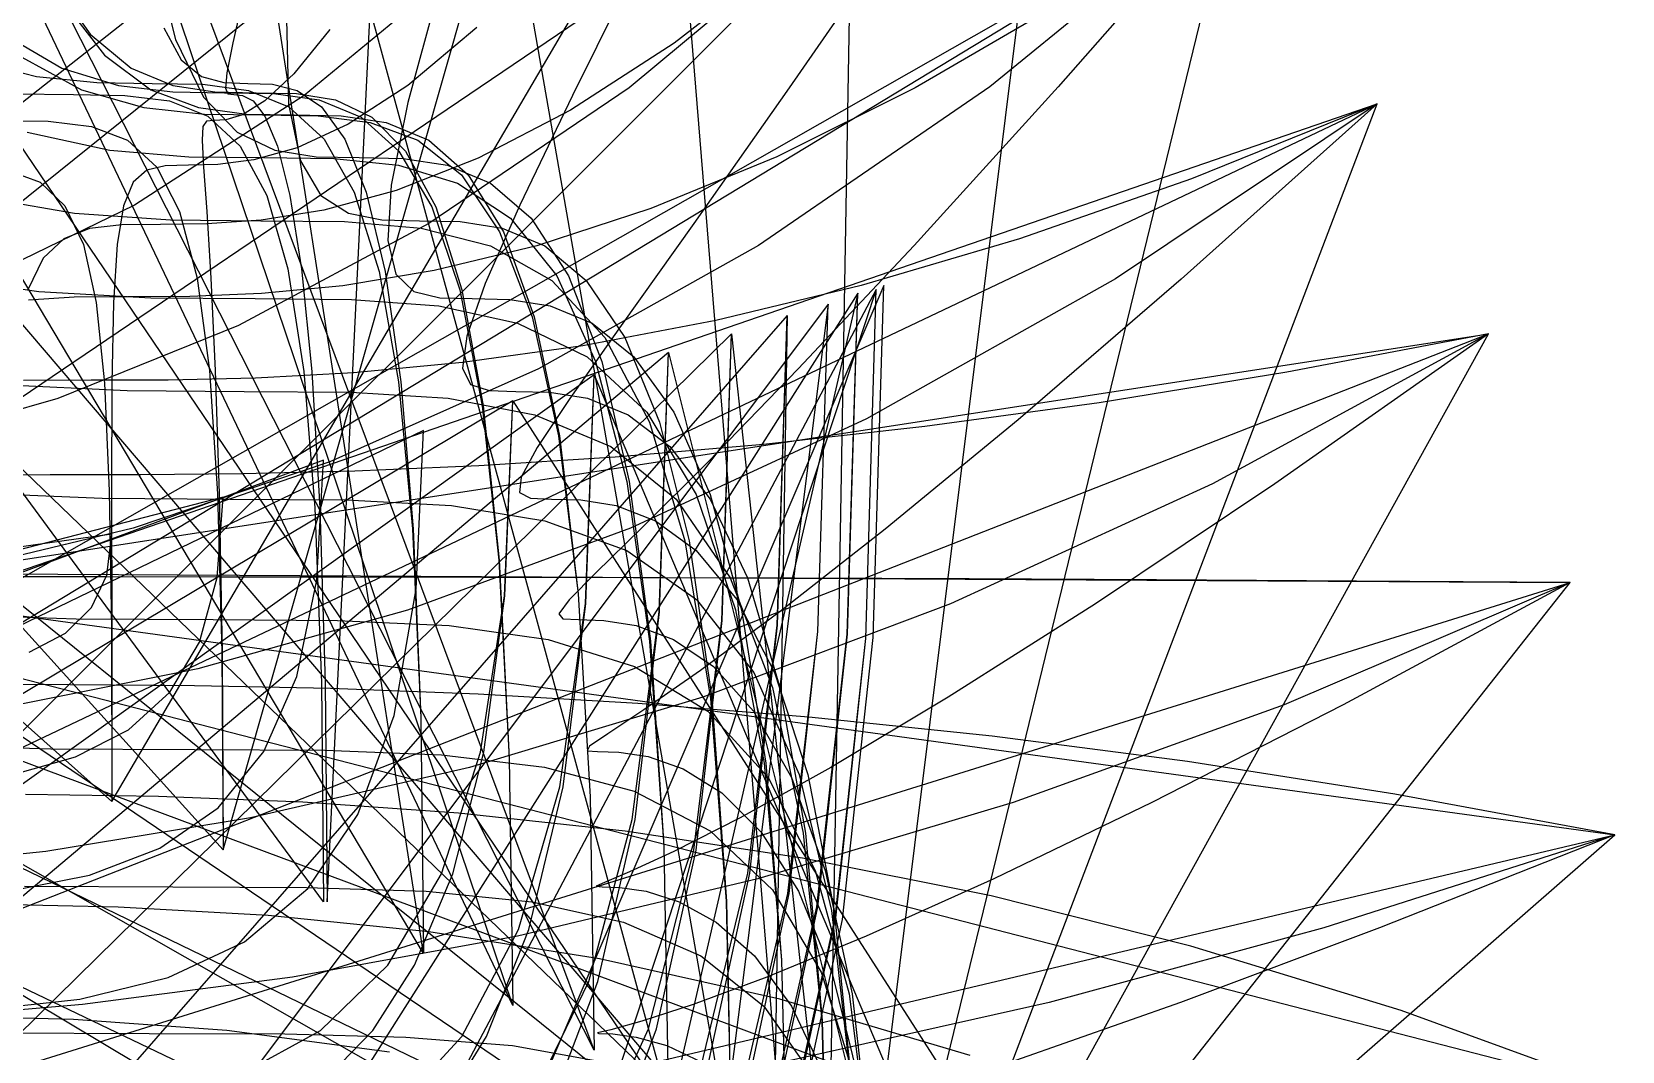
# Model space of a CAD drawing. Header units: metres. Extents: x -499 to 499, y -500 to 498.
# Drawn here: x 70.4 to 499, y -6.3 to 268.4 of the extents above; entities that cross this region are included whole.
import ezdxf

# ---------------------------------------------------------------- set-up
doc = ezdxf.new("R2010")
doc.units = ezdxf.units.M

msp = doc.modelspace()

# ---------------------------------------------------------------- linework, layer by layer
for p, q in [((200, 6, -665.11), (-34, 498, -275.11)), ((222, -6, -665.11), (-34, 498, -287.11)), ((222, -6, -665.11), (34, 498, -287.11)), ((200, 6, -665.11), (34, 498, -275.11)), ((176, 20, -665.11), (-103, 489, -261.11)), ((242, -20, -665.11), (-103, 489, -301.11)), ((242, -20, -665.11), (103, 489, -301.11)), ((176, 20, -665.11), (103, 489, -261.11)), ((149, 34, -665.11), (-171, 469, -247.11)), ((259, -34, -665.11), (-171, 469, -315.11)), ((150, 34, -665.11), (171, 469, -247.11)), ((259, -34, -665.11), (171, 469, -315.11)), ((122, 48, -665.11), (-234, 441, -233.11)), ((274, -48, -665.11), (-234, 441, -329.11)), ((122, 48, -665.11), (234, 441, -233.11)), ((274, -48, -665.11), (234, 441, -329.11)), ((92, 61, -665.11), (-293, 404, -220.11)), ((285, -61, -665.11), (-293, 404, -342.11)), ((-285, -61, -665.11), (293, 404, -342.11)), ((92, 61, -665.11), (293, 404, -220.11)), ((285, -61, -665.11), (293, 404, -342.11)), ((293, -74, -665.11), (-347, 359, -355.11)), ((-293, -74, -665.11), (347, 359, -355.11)), ((62, 74, -665.11), (347, 359, -207.11)), ((293, -74, -665.11), (347, 359, -355.11)), ((298, -87, -665.11), (-394, 307, -368.11)), ((-298, -87, -665.11), (394, 307, -368.11)), ((31, 87, -665.11), (394, 307, -194.11)), ((298, -87, -665.11), (394, 307, -368.11)), ((394, 307, -368.11), (328.61, 253.61, -410.47)), ((394, 307, -368.11), (347.01, 253.61, -410.47)), ((287.94, 300.33, -399.32), (231.39, 253.35, -439.12)), ((307.08, 300.33, -399.32), (274.53, 253.35, -439.12)), ((103.25, 289.47, -478.74), (109.11, 266.31, -511.55)), ((191.52, 290.54, -429.64), (143.77, 251.25, -466.75)), ((235.67, 290.54, -429.64), (216.11, 251.25, -466.75)), ((274.62, 289.46, -331.23), (243.53, 265.38, -383.84)), ((107.23, 280.36, -458.76), (67.89, 249.31, -493.08)), ((75.55, 282.75, -500.58), (86.17, 267.74, -531.34)), ((127.64, 278.69, -488.76), (124.57, 265.42, -521.73)), ((180.18, 280.36, -458.76), (171.73, 249.31, -493.08)), ((78.14, 277.5, -505.64), (90.04, 262.13, -535.45)), ((349.4, 277.19, -261.28), (308.51, 253.32, -321.75)), ((139.06, 271.82, -485.91), (139.61, 248.94, -517.45)), ((62.85, 267.74, -531.34), (78.51, 258.64, -558)), ((86.17, 267.74, -531.34), (97.18, 258.64, -558)), ((105.98, 269.51, -526.54), (110.7, 260.83, -554.16)), ((109.11, 266.31, -511.55), (116.71, 250.79, -540.26)), ((150.69, 269.06, -482.86), (141.01, 257.08, -516.93)), ((190.3, 269.54, -437.27), (171.73, 253.94, -477.37)), ((66.72, 262.13, -535.45), (83.82, 252.8, -561.3)), ((90.04, 262.13, -535.45), (102.5, 252.8, -561.3)), ((124.57, 265.42, -521.73), (122.94, 257.37, -550.31)), ((243.53, 265.38, -383.84), (215.6, 247.28, -430.61)), ((54.13, 260.83, -554.16), (71.67, 256.38, -577.84)), ((78.51, 258.64, -558), (93.73, 253.97, -580.87)), ((97.18, 258.64, -558), (108.42, 253.97, -580.87)), ((110.7, 260.83, -554.16), (116.17, 256.38, -577.84)), ((122.94, 257.37, -550.31), (122.57, 253.24, -574.82)), ((71.67, 256.38, -577.84), (87.93, 254.73, -597.89)), ((87.93, 254.73, -597.89), (102.88, 254.5, -614.61)), ((93.73, 253.97, -580.87), (108.39, 252.25, -600.22)), ((102.88, 254.5, -614.61), (116.5, 254.27, -628.29)), ((108.42, 253.97, -580.87), (119.7, 252.25, -600.22)), ((116.17, 256.38, -577.84), (122.2, 254.73, -597.89)), ((116.5, 254.27, -628.29), (128.77, 252.62, -639.25)), ((122.2, 254.73, -597.89), (128.63, 254.5, -614.61)), ((122.57, 253.24, -574.82), (123.27, 251.72, -595.56)), ((128.63, 254.5, -614.61), (135.27, 254.27, -628.29)), ((141.01, 257.08, -516.93), (133.24, 249.81, -546.47)), ((135.27, 254.27, -628.29), (141.95, 252.62, -639.25)), ((171.73, 253.94, -477.37), (155.65, 243.48, -512.47)), ((231.39, 253.35, -439.12), (177.42, 216.76, -474.73)), ((274.53, 253.35, -439.12), (248.78, 216.76, -474.73)), ((328.61, 253.61, -410.47), (266.25, 210.86, -448.59)), ((308.51, 253.32, -321.75), (271.16, 234.73, -375.85)), ((347.01, 253.61, -410.47), (308.21, 210.86, -448.59)), ((300, -100, -665.11), (-433, 250, -381.11)), ((-300, -99, -665.11), (433, 249, -380.11)), ((0, 100, -665.11), (433, 249, -181.11)), ((65.95, 251.72, -595.56), (81.63, 251.5, -612.86)), ((81.63, 251.5, -612.86), (95.45, 251.28, -627.02)), ((83.82, 252.8, -561.3), (100.61, 248.02, -583.46)), ((95.45, 251.28, -627.02), (107.5, 249.76, -638.36)), ((143.77, 251.25, -466.75), (98.1, 221.72, -499.73)), ((102.5, 252.8, -561.3), (115.3, 248.02, -583.46)), ((107.5, 249.76, -638.36), (117.84, 245.63, -647.19)), ((108.39, 252.25, -600.22), (122.38, 252, -616.36)), ((116.71, 250.79, -540.26), (125.75, 241.37, -565.14)), ((119.7, 252.25, -600.22), (130.88, 252, -616.36)), ((122.38, 252, -616.36), (135.57, 251.75, -629.57)), ((123.27, 251.72, -595.56), (124.88, 251.5, -612.86)), ((124.88, 251.5, -612.86), (127.19, 251.28, -627.02)), ((133.24, 249.81, -546.47), (127.18, 246.07, -571.8)), ((127.19, 251.28, -627.02), (130.03, 249.76, -638.36)), ((128.77, 252.62, -639.25), (139.67, 248.17, -647.79)), ((130.03, 249.76, -638.36), (133.22, 245.63, -647.19)), ((130.88, 252, -616.36), (141.77, 251.75, -629.57)), ((135.57, 251.75, -629.57), (147.87, 250.03, -640.15)), ((139.61, 248.94, -517.45), (142.82, 233.6, -545.06)), ((141.77, 251.75, -629.57), (152.22, 250.03, -640.15)), ((141.95, 252.62, -639.25), (148.51, 248.17, -647.79)), ((147.87, 250.03, -640.15), (159.15, 245.36, -648.39)), ((152.22, 250.03, -640.15), (162.07, 245.36, -648.39)), ((171.73, 249.31, -493.08), (167.27, 227.06, -523.36)), ((216.11, 251.25, -466.75), (201.93, 221.72, -499.73)), ((300, -100, -665.11), (433, 249, -381.11)), ((433, 249, -380.11), (362.44, 201.85, -420.76)), ((433, 249, -381.11), (380.19, 201.71, -421.61)), ((433, 249, -181.11), (382.89, 228.81, -250.14)), ((61, 244.5, -611.11), (74.86, 244.3, -625.74)), ((74.86, 244.3, -625.74), (86.54, 242.93, -637.46)), ((100.61, 248.02, -583.46), (116.93, 246.25, -602.22)), ((115.3, 248.02, -583.46), (128.24, 246.25, -602.22)), ((117.5, 244.3, -625.74), (116.5, 242.93, -637.46)), ((116.93, 246.25, -602.22), (132.62, 246, -617.86)), ((119.5, 244.5, -611.11), (117.5, 244.3, -625.74)), ((117.84, 245.63, -647.19), (126.56, 237.58, -653.82)), ((122.67, 244.7, -593.23), (119.5, 244.5, -611.11)), ((127.18, 246.07, -571.8), (122.67, 244.7, -593.23)), ((128.24, 246.25, -602.22), (141.13, 246, -617.86)), ((132.62, 246, -617.86), (147.55, 245.75, -630.66)), ((133.22, 245.63, -647.19), (136.58, 237.58, -653.82)), ((139.67, 248.17, -647.79), (149.19, 239.49, -654.2)), ((141.13, 246, -617.86), (153.75, 245.75, -630.66)), ((147.55, 245.75, -630.66), (161.55, 243.98, -640.92)), ((148.51, 248.17, -647.79), (154.75, 239.49, -654.2)), ((153.75, 245.75, -630.66), (165.9, 243.98, -640.92)), ((159.15, 245.36, -648.39), (169.3, 236.26, -654.58)), ((162.07, 245.36, -648.39), (171.14, 236.26, -654.58)), ((215.6, 247.28, -430.61), (190.67, 234.31, -471.89)), ((69.18, 241.37, -565.14), (91.45, 236.54, -586.48)), ((86.54, 242.93, -637.46), (96.23, 239.19, -646.59)), ((116.5, 242.93, -637.46), (116.29, 239.19, -646.59)), ((125.75, 241.37, -565.14), (135.94, 236.54, -586.48)), ((155.65, 243.48, -512.47), (141.88, 237.13, -542.9)), ((161.55, 243.98, -640.92), (174.48, 239.2, -648.9)), ((165.9, 243.98, -640.92), (177.39, 239.2, -648.9)), ((91.45, 236.54, -586.48), (112.73, 234.75, -604.55)), ((96.23, 239.19, -646.59), (104.07, 231.92, -653.44)), ((116.29, 239.19, -646.59), (116.71, 231.92, -653.44)), ((126.56, 237.58, -653.82), (133.73, 224.31, -658.58)), ((141.88, 237.13, -542.9), (130.23, 233.87, -568.99)), ((135.94, 236.54, -586.48), (147, 234.75, -604.55)), ((136.58, 237.58, -653.82), (139.92, 224.31, -658.58)), ((149.19, 239.49, -654.2), (157.3, 225.19, -658.79)), ((154.75, 239.49, -654.2), (160.52, 225.19, -658.79)), ((169.3, 236.26, -654.58), (178.2, 221.25, -659.01)), ((171.14, 236.26, -654.58), (179.27, 221.25, -659.01)), ((174.48, 239.2, -648.9), (186.17, 229.87, -654.9)), ((177.39, 239.2, -648.9), (188.01, 229.87, -654.9)), ((106.31, 232.33, -624.56), (101.41, 231.13, -636.63)), ((104.07, 231.92, -653.44), (110.25, 219.94, -658.36)), ((112.63, 232.5, -609.48), (106.31, 232.33, -624.56)), ((120.54, 232.67, -591.07), (112.63, 232.5, -609.48)), ((112.73, 234.75, -604.55), (132.88, 234.5, -619.61)), ((116.71, 231.92, -653.44), (117.56, 219.94, -658.36)), ((130.23, 233.87, -568.99), (120.54, 232.67, -591.07)), ((132.88, 234.5, -619.61), (151.76, 234.25, -631.94)), ((142.82, 233.6, -545.06), (148.33, 224.29, -568.99)), ((147, 234.75, -604.55), (158.63, 234.5, -619.61)), ((151.76, 234.25, -631.94), (169.23, 232.46, -641.81)), ((158.63, 234.5, -619.61), (170.53, 234.25, -631.94)), ((190.67, 234.31, -471.89), (168.58, 225.62, -508.01)), ((169.23, 232.46, -641.81), (185.17, 227.63, -649.5)), ((170.53, 234.25, -631.94), (182.42, 232.46, -641.81)), ((182.42, 232.46, -641.81), (194, 227.63, -649.5)), ((271.16, 234.73, -375.85), (237.21, 220.76, -423.96)), ((63.9, 231.13, -636.63), (72.63, 227.87, -646.03)), ((72.63, 227.87, -646.03), (79.34, 221.52, -653.09)), ((97.75, 227.87, -646.03), (95.16, 221.52, -653.09)), ((101.41, 231.13, -636.63), (97.75, 227.87, -646.03)), ((185.17, 227.63, -649.5), (199.42, 218.21, -655.28)), ((186.17, 229.87, -654.9), (196.48, 214.5, -659.2)), ((188.01, 229.87, -654.9), (197.55, 214.5, -659.2)), ((194, 227.63, -649.5), (204.98, 218.21, -655.28)), ((382.89, 228.81, -250.14), (336.56, 212.64, -312.27)), ((54.4, 224.29, -568.99), (81.88, 219.51, -589.51)), ((133.73, 224.31, -658.58), (139.43, 204.52, -661.76)), ((139.92, 224.31, -658.58), (143.06, 204.52, -661.76)), ((148.33, 224.29, -568.99), (155.75, 219.51, -589.51)), ((168.58, 225.62, -508.01), (149.14, 220.35, -539.33)), ((157.3, 225.19, -658.79), (163.98, 203.85, -661.88)), ((160.52, 225.19, -658.79), (165.62, 203.85, -661.88)), ((167.27, 227.06, -523.36), (166.35, 212.15, -549.86)), ((98.1, 221.72, -499.73), (54.61, 200.56, -528.84)), ((79.34, 221.52, -653.09), (84.3, 211.06, -658.15)), ((81.88, 219.51, -589.51), (107.83, 217.75, -606.88)), ((95.16, 221.52, -653.09), (93.45, 211.06, -658.15)), ((110.25, 219.94, -658.36), (114.93, 202.06, -661.65)), ((117.56, 219.94, -658.36), (118.67, 202.06, -661.65)), ((149.14, 220.35, -539.33), (132.2, 217.64, -566.18)), ((155.75, 219.51, -589.51), (164.73, 217.75, -606.88)), ((178.2, 221.25, -659.01), (185.74, 198.86, -661.99)), ((179.27, 221.25, -659.01), (186.29, 198.86, -661.99)), ((201.93, 221.72, -499.73), (192.61, 200.56, -528.84)), ((237.21, 220.76, -423.96), (206.5, 210.75, -466.4)), ((86, 215.36, -635.8), (79, 212.65, -645.47)), ((94.65, 216.36, -623.37), (86, 215.36, -635.8)), ((105.13, 216.5, -607.86), (94.65, 216.36, -623.37)), ((117.58, 216.64, -588.91), (105.13, 216.5, -607.86)), ((107.83, 217.75, -606.88), (132.13, 217.5, -621.36)), ((132.2, 217.64, -566.18), (117.58, 216.64, -588.91)), ((177.42, 216.76, -474.73), (126.07, 189.26, -506.39)), ((132.13, 217.5, -621.36), (154.66, 217.25, -633.21)), ((154.66, 217.25, -633.21), (175.32, 215.49, -642.71)), ((164.73, 217.75, -606.88), (174.88, 217.5, -621.36)), ((174.88, 217.5, -621.36), (185.83, 217.25, -633.21)), ((175.32, 215.49, -642.71), (193.98, 210.71, -650.1)), ((185.83, 217.25, -633.21), (197.21, 215.49, -642.71)), ((196.48, 214.5, -659.2), (205.26, 191.57, -662.08)), ((197.21, 215.49, -642.71), (208.65, 210.71, -650.1)), ((197.55, 214.5, -659.2), (205.81, 191.57, -662.08)), ((199.42, 218.21, -655.28), (211.86, 202.69, -659.42)), ((204.98, 218.21, -655.28), (215.08, 202.69, -659.42)), ((248.78, 216.76, -474.73), (229.26, 189.26, -506.39)), ((79, 212.65, -645.47), (73.48, 207.38, -652.74)), ((84.3, 211.06, -658.15), (87.77, 195.46, -661.55)), ((93.45, 211.06, -658.15), (92.46, 195.46, -661.55)), ((166.35, 212.15, -549.86), (168.52, 203.1, -572.83)), ((206.5, 210.75, -466.4), (178.88, 204.04, -503.55)), ((193.98, 210.71, -650.1), (210.54, 201.4, -655.66)), ((266.25, 210.86, -448.59), (206.96, 177.57, -482.71)), ((208.65, 210.71, -650.1), (219.77, 201.4, -655.66)), ((308.21, 210.86, -448.59), (276.98, 177.57, -482.71)), ((336.56, 212.64, -312.27), (293.88, 200.05, -367.87)), ((73.48, 207.38, -652.74), (69.27, 198.69, -657.95)), ((40, 203.1, -572.83), (72.26, 198.46, -592.53)), ((114.93, 202.06, -661.65), (118.27, 177.1, -663.65)), ((118.67, 202.06, -661.65), (119.85, 177.1, -663.65)), ((139.43, 204.52, -661.76), (143.73, 176.9, -663.7)), ((143.06, 204.52, -661.76), (145.83, 176.9, -663.7)), ((178.88, 204.04, -503.55), (154.2, 199.97, -535.76)), ((163.98, 203.85, -661.88), (169.21, 174.07, -663.74)), ((165.62, 203.85, -661.88), (169.9, 174.07, -663.74)), ((168.52, 203.1, -572.83), (173.34, 198.46, -592.53)), ((211.86, 202.69, -659.42), (222.34, 179.53, -662.2)), ((215.08, 202.69, -659.42), (223.99, 179.53, -662.2)), ((362.44, 201.85, -420.76), (295.35, 164.09, -457.34)), ((380.19, 201.71, -421.61), (336.21, 163.84, -458.07)), ((293, 198, -665.11), (-137, -480, -83.11)), ((298, 199, -665.11), (-69, -495, -82.11)), ((300, 200, -665.11), (0, -500, -81.11)), ((298, 199, -665.11), (69, -495, -82.11)), ((72.26, 198.46, -592.53), (102.5, 196.74, -609.21)), ((132.3, 197.88, -563.37), (113.04, 197.11, -586.74)), ((154.2, 199.97, -535.76), (132.3, 197.88, -563.37)), ((293, 198, -665.11), (137, -480, -83.11)), ((173.34, 198.46, -592.53), (180.36, 196.74, -609.21)), ((185.74, 198.86, -661.99), (191.81, 167.62, -663.79)), ((186.29, 198.86, -661.99), (192.04, 167.62, -663.79)), ((192.61, 200.56, -528.84), (187.64, 186.38, -554.32)), ((210.54, 201.4, -655.66), (224.86, 186.06, -659.64)), ((219.77, 201.4, -655.66), (230.2, 186.06, -659.64)), ((293.88, 200.05, -367.87), (254.72, 190.59, -417.3)), ((290.15, 106.13, -665.03), (293, 198, -665.11)), ((290.19, 106.13, -665.03), (293, 198, -665.11)), ((295.13, 104.96, -665.03), (298, 199, -665.11)), ((295.14, 104.96, -665.03), (298, 199, -665.11)), ((297.11, 105.15, -665.03), (300, 200, -665.11)), ((285, 195, -665.11), (-203, -456, -86.11)), ((81.79, 196.89, -622.19), (69.5, 196.12, -634.96)), ((96.25, 197, -606.23), (81.79, 196.89, -622.19)), ((87.77, 195.46, -661.55), (90.01, 173.68, -663.61)), ((92.46, 195.46, -661.55), (91.99, 173.68, -663.61)), ((113.04, 197.11, -586.74), (96.25, 197, -606.23)), ((102.5, 196.74, -609.21), (130.63, 196.5, -623.11)), ((130.63, 196.5, -623.11), (156.54, 196.26, -634.49)), ((156.54, 196.26, -634.49), (180.14, 194.54, -643.6)), ((180.14, 194.54, -643.6), (201.34, 189.9, -650.7)), ((180.36, 196.74, -609.21), (189.12, 196.5, -623.11)), ((189.12, 196.5, -623.11), (199.19, 196.26, -634.49)), ((199.19, 196.26, -634.49), (210.1, 194.54, -643.6)), ((285, 195, -665.11), (203, -456, -86.11)), ((210.1, 194.54, -643.6), (221.4, 189.9, -650.7)), ((282.2, 106.79, -665.04), (285, 195, -665.11)), ((282.25, 106.79, -665.04), (285, 195, -665.11)), ((274, 192, -665.11), (-264, -424, -89.11)), ((126.07, 189.26, -506.39), (77.41, 169.56, -534.33)), ((201.34, 189.9, -650.7), (220.03, 180.85, -656.04)), ((205.26, 191.57, -662.08), (212.36, 159.56, -663.83)), ((205.81, 191.57, -662.08), (212.59, 159.56, -663.83)), ((229.26, 189.26, -506.39), (215.38, 169.56, -534.33)), ((254.72, 190.59, -417.3), (218.95, 183.81, -460.92)), ((221.4, 189.9, -650.7), (232.66, 180.85, -656.04)), ((274, 192, -665.11), (264, -424, -89.11)), ((271.28, 108.53, -665.04), (274, 192, -665.11)), ((271.34, 108.53, -665.04), (274, 192, -665.11)), ((259, 187, -665.11), (-321, -383, -94.11)), ((-298, -111, -665.11), (463, 187, -392.11)), ((-31, 111, -665.11), (463, 187, -170.11)), ((187.64, 186.38, -554.32), (186.49, 177.78, -576.4)), ((224.86, 186.06, -659.64), (236.84, 163.18, -662.31)), ((230.2, 186.06, -659.64), (239.58, 163.18, -662.31)), ((256.38, 109.77, -665.04), (259, 187, -665.11)), ((256.46, 109.77, -665.04), (259, 187, -665.11)), ((259, 187, -665.11), (321, -383, -94.11)), ((298, -111, -665.11), (463, 187, -392.11)), ((463, 187, -392.11), (388.58, 146.62, -431.04)), ((463, 187, -392.11), (405.35, 146.62, -431.04)), ((463, 187, -170.11), (408.65, 176.7, -240.71)), ((242, 182, -665.11), (-371, -334, -99.11)), ((218.95, 183.81, -460.92), (186.45, 179.27, -499.1)), ((220.03, 180.85, -656.04), (236.11, 165.94, -659.86)), ((232.66, 180.85, -656.04), (243.42, 165.94, -659.86)), ((239.51, 112.08, -665.04), (242, 182, -665.11)), ((239.6, 112.08, -665.04), (242, 182, -665.11)), ((242, 182, -665.11), (371, -334, -99.11)), ((222, 176, -665.11), (-414, -279, -105.11)), ((118.27, 177.1, -663.65), (120.46, 143.89, -664.68)), ((119.85, 177.1, -663.65), (120.92, 143.89, -664.68)), ((157.06, 176.51, -532.19), (130.68, 175.1, -560.56)), ((143.73, 176.9, -663.7), (146.71, 140.14, -664.69)), ((145.83, 176.9, -663.7), (148.02, 140.14, -664.69)), ((206.96, 177.57, -482.71), (150.77, 152.55, -513.04)), ((186.45, 179.27, -499.1), (157.06, 176.51, -532.19)), ((186.49, 177.78, -576.4), (188.66, 173.36, -595.34)), ((219.65, 114.35, -665.04), (222, 176, -665.11)), ((219.75, 114.35, -665.04), (222, 176, -665.11)), ((222, 176, -665.11), (414, -279, -105.11)), ((222.34, 179.53, -662.2), (230.74, 147.21, -663.88)), ((223.99, 179.53, -662.2), (231.43, 147.21, -663.88)), ((276.98, 177.57, -482.71), (252.69, 152.55, -513.04)), ((408.65, 176.7, -240.71), (358.04, 168.46, -304.25)), ((62.09, 173.36, -595.34), (96.13, 171.73, -611.37)), ((86.38, 174.5, -604.61), (68.19, 174.43, -621)), ((107.16, 174.57, -584.58), (86.38, 174.5, -604.61)), ((90.01, 173.68, -663.61), (91.29, 144.69, -664.66)), ((91.99, 173.68, -663.61), (91.88, 144.69, -664.66)), ((96.13, 171.73, -611.37), (127.63, 171.5, -624.73)), ((130.68, 175.1, -560.56), (107.16, 174.57, -584.58)), ((127.63, 171.5, -624.73), (156.48, 171.27, -635.67)), ((169.21, 174.07, -663.74), (172.97, 134.44, -664.7)), ((169.9, 174.07, -663.74), (173.17, 134.44, -664.7)), ((188.66, 173.36, -595.34), (193.63, 171.73, -611.37)), ((193.63, 171.73, -611.37), (200.88, 171.5, -624.73)), ((200.88, 171.5, -624.73), (209.88, 171.27, -635.67)), ((200, 169, -665.11), (-449, -219, -112.11)), ((-200, 169, -665.11), (449, -219, -112.11)), ((77.41, 169.56, -534.33), (31.48, 156.36, -558.78)), ((156.48, 171.27, -635.67), (182.63, 169.64, -644.44)), ((182.63, 169.64, -644.44), (205.99, 165.22, -651.26)), ((191.81, 167.62, -663.79), (196.28, 126.05, -664.72)), ((192.04, 167.62, -663.79), (196.35, 126.05, -664.72)), ((197.81, 116.43, -665.04), (200, 169, -665.11)), ((197.92, 116.43, -665.04), (200, 169, -665.11)), ((200, 169, -665.11), (449, -219, -112.11)), ((215.38, 169.56, -534.33), (206.56, 156.36, -558.78)), ((209.88, 171.27, -635.67), (220.14, 169.64, -644.44)), ((220.14, 169.64, -644.44), (231.12, 165.22, -651.26)), ((358.04, 168.46, -304.25), (311.07, 162.03, -361.12)), ((205.99, 165.22, -651.26), (226.49, 156.62, -656.39)), ((231.12, 165.22, -651.26), (242.31, 156.62, -656.39)), ((295.35, 164.09, -457.34), (231.76, 134.68, -490.08)), ((236.11, 165.94, -659.86), (249.49, 143.69, -662.42)), ((236.84, 163.18, -662.31), (246.36, 131.24, -663.93)), ((239.58, 163.18, -662.31), (247.52, 131.24, -663.93)), ((243.42, 165.94, -659.86), (253.23, 143.69, -662.42)), ((336.21, 163.84, -458.07), (300.4, 134.35, -490.7)), ((176, 161, -665.11), (-475, -154, -120.11)), ((-176, 161, -665.11), (475, -154, -120.11)), ((173.99, 118.32, -665.04), (176, 161, -665.11)), ((212.36, 159.56, -663.83), (217.61, 116.98, -664.73)), ((212.59, 159.56, -663.83), (217.68, 116.98, -664.73)), ((311.07, 162.03, -361.12), (267.62, 157.21, -411.67)), ((206.56, 156.36, -558.78), (202.25, 148.35, -579.97)), ((226.49, 156.62, -656.39), (244.05, 142.44, -660.06)), ((267.62, 157.21, -411.67), (227.61, 153.75, -456.28)), ((242.31, 156.62, -656.39), (253.2, 142.44, -660.06)), ((149, 153, -665.11), (-492, -86, -128.11)), ((-150, 153, -665.11), (492, -86, -128.11)), ((150.77, 152.55, -513.04), (97.72, 134.62, -539.81)), ((157.46, 150.03, -529.17), (127.11, 149.3, -558.19)), ((147.2, 120.62, -665.04), (149, 153, -665.11)), ((190.92, 151.43, -495.32), (157.46, 150.03, -529.17)), ((227.61, 153.75, -456.28), (190.92, 151.43, -495.32)), ((252.69, 152.55, -513.04), (234.72, 134.62, -539.81)), ((75.38, 149, -603.23), (53.78, 148.96, -620)), ((99.79, 149.04, -582.75), (75.38, 149, -603.23)), ((127.11, 149.3, -558.19), (99.79, 149.04, -582.75)), ((202.25, 148.35, -579.97), (201.85, 144.23, -598.15)), ((230.74, 147.21, -663.88), (236.9, 104.2, -664.74)), ((231.43, 147.21, -663.88), (237.11, 104.2, -664.74)), ((388.58, 146.62, -431.04), (318, 114.29, -466.09)), ((405.35, 146.62, -431.04), (357.05, 114.29, -466.09)), ((122, 143, -665.11), (-499, -17, -138.11)), ((-122, 143, -665.11), (499, -17, -138.11)), ((51.94, 144.23, -598.15), (89.33, 142.72, -613.53)), ((89.33, 142.72, -613.53), (123.75, 142.5, -626.36)), ((91.29, 144.69, -664.66), (91.87, 107.48, -665.05)), ((91.88, 144.69, -664.66), (91.94, 107.48, -665.05)), ((120.4, 121.32, -665.04), (122, 143, -665.11)), ((120.46, 143.89, -664.68), (121.64, 101.25, -665.05)), ((120.92, 143.89, -664.68), (121.7, 101.25, -665.05)), ((123.75, 142.5, -626.36), (155.16, 142.28, -636.86)), ((155.16, 142.28, -636.86), (183.5, 140.77, -645.27)), ((201.85, 144.23, -598.15), (204.79, 142.72, -613.53)), ((204.79, 142.72, -613.53), (210.5, 142.5, -626.36)), ((210.5, 142.5, -626.36), (218.4, 142.28, -636.86)), ((218.4, 142.28, -636.86), (227.91, 140.77, -645.27)), ((244.05, 142.44, -660.06), (258.58, 121.28, -662.52)), ((249.49, 143.69, -662.42), (260.06, 112.64, -663.97)), ((253.2, 142.44, -660.06), (263.27, 121.28, -662.52)), ((253.23, 143.69, -662.42), (261.64, 112.64, -663.97)), ((146.71, 140.14, -664.69), (148.44, 92.94, -665.06)), ((148.02, 140.14, -664.69), (149.48, 92.94, -665.06)), ((183.5, 140.77, -645.27), (208.71, 136.65, -651.82)), ((227.91, 140.77, -645.27), (238.46, 136.65, -651.82)), ((92, 133, -665.11), (-497, 52, -148.11)), ((-92, 133, -665.11), (497, 52, -148.11)), ((97.72, 134.62, -539.81), (47.84, 122.61, -563.24)), ((90.62, 122.02, -665.04), (92, 133, -665.11)), ((231.76, 134.68, -490.08), (171.68, 112.58, -519.19)), ((172.97, 134.44, -664.7), (175.24, 83.55, -665.06)), ((173.17, 134.44, -664.7), (175.26, 83.55, -665.06)), ((208.71, 136.65, -651.82), (230.74, 128.64, -656.74)), ((234.72, 134.62, -539.81), (222.44, 122.61, -563.24)), ((238.46, 136.65, -651.82), (249.48, 128.64, -656.74)), ((300.4, 134.35, -490.7), (272.1, 112.19, -519.7)), ((230.74, 128.64, -656.74), (249.53, 115.44, -660.26)), ((246.36, 131.24, -663.93), (253.31, 88.73, -664.76)), ((247.52, 131.24, -663.93), (253.65, 88.73, -664.76)), ((249.48, 128.64, -656.74), (260.38, 115.44, -660.26)), ((196.28, 126.05, -664.72), (199.05, 72.67, -665.06)), ((196.35, 126.05, -664.72), (199.06, 72.67, -665.06)), ((-62, 123, -665.11), (485, 120, -158.11)), ((90.67, 121.5, -580.76), (63, 121.5, -601.73)), ((86.47, 113.24, -664.59), (90.62, 122.02, -665.04)), ((121.38, 121.49, -555.6), (90.67, 121.5, -580.76)), ((115.6, 103.96, -664.58), (120.4, 121.32, -665.04)), ((155.21, 121.46, -525.87), (121.38, 121.49, -555.6)), ((141.83, 94.68, -664.57), (147.2, 120.62, -665.04)), ((192.21, 121.4, -491.21), (155.21, 121.46, -525.87)), ((232.47, 121.31, -451.22), (192.21, 121.4, -491.21)), ((222.44, 122.61, -563.24), (215.23, 115.32, -583.54)), ((276.05, 121.18, -405.52), (232.47, 121.31, -451.22)), ((258.58, 121.28, -662.52), (270.03, 91.75, -664.02)), ((263.27, 121.28, -662.52), (272, 91.75, -664.02)), ((323.02, 120.99, -353.75), (276.05, 121.18, -405.52)), ((373.46, 120.73, -295.5), (323.02, 120.99, -353.75)), ((427.43, 120.41, -230.42), (373.46, 120.73, -295.5)), ((485, 120, -158.11), (427.43, 120.41, -230.42)), ((-293, -123, -665.11), (485, 120, -404.11)), ((168.03, 84.14, -664.56), (173.99, 118.32, -665.04)), ((191.36, 74.33, -664.55), (197.81, 116.43, -665.04)), ((192.26, 74.33, -664.55), (197.92, 116.43, -665.04)), ((217.61, 116.98, -664.73), (220.88, 62.29, -665.06)), ((217.68, 116.98, -664.73), (220.89, 62.29, -665.06)), ((293, -123, -665.11), (485, 120, -404.11)), ((485, 120, -404.11), (407.88, 87.07, -441.33)), ((485, 120, -404.11), (423.77, 87.07, -441.33)), ((42.26, 111.58, -600.96), (82.41, 110.2, -615.69)), ((79.51, 106.39, -663.36), (86.47, 113.24, -664.59)), ((171.68, 112.58, -519.19), (115.12, 96.75, -544.87)), ((215.23, 115.32, -583.54), (212.46, 111.58, -600.96)), ((212.46, 111.58, -600.96), (213.51, 110.2, -615.69)), ((212.75, 64.98, -664.55), (219.65, 114.35, -665.04)), ((213.58, 64.98, -664.55), (219.75, 114.35, -665.04)), ((232.23, 56.1, -664.54), (239.51, 112.08, -665.04)), ((232.98, 56.1, -664.54), (239.6, 112.08, -665.04)), ((249.53, 115.44, -660.26), (265.03, 95.74, -662.63)), ((272.1, 112.19, -519.7), (250.64, 96.31, -545.3)), ((318, 114.29, -466.09), (251.28, 89.11, -497.45)), ((260.06, 112.64, -663.97), (267.74, 71.32, -664.77)), ((260.38, 115.44, -660.26), (270.58, 95.74, -662.63)), ((261.64, 112.64, -663.97), (268.21, 71.32, -664.77)), ((357.05, 114.29, -466.09), (317.4, 89.11, -497.45)), ((82.41, 110.2, -615.69), (119.25, 110, -627.98)), ((91.87, 107.48, -665.05), (92, 61, -665.11)), ((91.94, 107.48, -665.05), (92, 61, -665.11)), ((119.25, 110, -627.98), (152.75, 109.8, -638.04)), ((152.75, 109.8, -638.04), (182.86, 108.42, -646.1)), ((182.86, 108.42, -646.1), (209.57, 104.68, -652.37)), ((213.51, 110.2, -615.69), (217.75, 110, -627.98)), ((217.75, 110, -627.98), (224.55, 109.8, -638.04)), ((224.55, 109.8, -638.04), (233.3, 108.42, -646.1)), ((233.3, 108.42, -646.1), (243.35, 104.68, -652.37)), ((248.78, 47.92, -664.54), (256.38, 109.77, -665.04)), ((249.42, 47.92, -664.54), (256.46, 109.77, -665.04)), ((263.39, 41.7, -664.53), (271.28, 108.53, -665.04)), ((263.92, 41.7, -664.53), (271.34, 108.53, -665.04)), ((69.72, 101.25, -660.97), (79.51, 106.39, -663.36)), ((107.63, 90.44, -663.33), (115.6, 103.96, -664.58)), ((209.57, 104.68, -652.37), (232.82, 97.39, -657.09)), ((236.9, 104.2, -664.74), (240.7, 48.97, -665.06)), ((237.11, 104.2, -664.74), (240.73, 48.97, -665.06)), ((243.35, 104.68, -652.37), (254.1, 97.39, -657.09)), ((274.14, 36.16, -664.53), (282.2, 106.79, -665.04)), ((274.55, 36.16, -664.53), (282.25, 106.79, -665.04)), ((281.99, 32.57, -664.53), (290.15, 106.13, -665.03)), ((282.26, 32.57, -664.53), (290.19, 106.13, -665.03)), ((286.91, 29.66, -664.52), (295.13, 104.96, -665.03)), ((287.05, 29.66, -664.52), (295.14, 104.96, -665.03)), ((288.9, 29.2, -664.52), (297.11, 105.15, -665.03)), ((121.64, 101.25, -665.05), (122, 48, -665.11)), ((121.7, 101.25, -665.05), (122, 48, -665.11)), ((115.12, 96.75, -544.87), (62.11, 86.14, -567.35)), ((132.95, 74.49, -663.3), (141.83, 94.68, -664.57)), ((232.82, 97.39, -657.09), (252.59, 85.37, -660.47)), ((250.64, 96.31, -545.3), (235.37, 85.67, -567.7)), ((254.1, 97.39, -657.09), (264.91, 85.37, -660.47)), ((265.03, 95.74, -662.63), (277.19, 68.24, -664.06)), ((270.58, 95.74, -662.63), (279.53, 68.24, -664.06)), ((80.73, 92.46, -579.09), (50.25, 92.5, -600.48)), ((114.28, 92.18, -553.44), (80.73, 92.46, -579.09)), ((96.49, 80.28, -660.89), (107.63, 90.44, -663.33)), ((150.94, 91.41, -523.13), (114.28, 92.18, -553.44)), ((148.44, 92.94, -665.06), (149, 34, -665.11)), ((149.48, 92.94, -665.06), (150, 34, -665.11)), ((190.73, 89.91, -487.78), (150.94, 91.41, -523.13)), ((270.03, 91.75, -664.02), (278.29, 52.46, -664.78)), ((272, 91.75, -664.02), (278.88, 52.46, -664.78)), ((251.28, 89.11, -497.45), (188.4, 70.18, -525.33)), ((233.69, 87.44, -447), (190.73, 89.91, -487.78)), ((279.84, 83.75, -400.4), (233.69, 87.44, -447)), ((253.31, 88.73, -664.76), (257.56, 34.16, -665.06)), ((253.65, 88.73, -664.76), (257.6, 34.16, -665.06)), ((317.4, 89.11, -497.45), (285.71, 70.18, -525.33)), ((407.88, 87.07, -441.33), (334.91, 60.71, -474.84)), ((423.77, 87.07, -441.33), (372.22, 60.71, -474.84)), ((158.25, 57.52, -663.27), (168.03, 84.14, -664.56)), ((175.24, 83.55, -665.06), (176, 20, -665.11)), ((175.26, 83.55, -665.06), (176, 20, -665.11)), ((235.37, 85.67, -567.7), (225.62, 79.21, -587.11)), ((252.59, 85.37, -660.47), (268.85, 67.45, -662.73)), ((264.91, 85.37, -660.47), (275.15, 67.45, -662.73)), ((329.22, 78.61, -347.6), (279.84, 83.75, -400.4)), ((82.2, 73, -656.87), (96.49, 80.28, -660.89)), ((225.62, 79.21, -587.11), (220.73, 75.9, -603.76)), ((381.85, 71.76, -288.21), (329.22, 78.61, -347.6)), ((33.24, 76.4, -603.76), (75.55, 75.18, -617.86)), ((64.79, 68.12, -650.88), (82.2, 73, -656.87)), ((75.55, 75.18, -617.86), (114.25, 75, -629.61)), ((114.25, 75, -629.61), (149.34, 74.83, -639.23)), ((120.64, 59.31, -660.81), (132.95, 74.49, -663.3)), ((149.34, 74.83, -639.23), (180.8, 73.6, -646.93)), ((180.8, 73.6, -646.93), (208.62, 70.28, -652.93)), ((180.83, 41.54, -663.24), (191.36, 74.33, -664.55)), ((183.86, 41.54, -663.24), (192.26, 74.33, -664.55)), ((220.73, 75.9, -603.76), (220.03, 74.67, -617.86)), ((220.03, 74.67, -617.86), (222.88, 74.5, -629.61)), ((222.88, 74.5, -629.61), (228.59, 74.33, -639.23)), ((228.59, 74.33, -639.23), (236.51, 73.1, -646.93)), ((236.51, 73.1, -646.93), (245.98, 69.79, -652.93)), ((188.4, 70.18, -525.33), (129.36, 56.62, -549.94)), ((199.05, 72.67, -665.06), (200, 6, -665.11)), ((199.06, 72.67, -665.06), (200, 6, -665.11)), ((208.62, 70.28, -652.93), (232.77, 63.8, -657.44)), ((245.98, 69.79, -652.93), (256.34, 63.33, -657.44)), ((285.71, 70.18, -525.33), (261.3, 56.62, -549.94)), ((267.74, 71.32, -664.77), (272.42, 18.26, -665.07)), ((268.21, 71.32, -664.77), (272.48, 18.26, -665.07)), ((437.77, 62.98, -221.84), (381.85, 71.76, -288.21)), ((201.55, 26.53, -663.22), (212.75, 64.98, -664.55)), ((204.35, 26.53, -663.22), (213.58, 64.98, -664.55)), ((268.85, 67.45, -662.73), (281.55, 42.43, -664.11)), ((275.15, 67.45, -662.73), (284.21, 42.43, -664.11)), ((277.19, 68.24, -664.06), (285.93, 31.65, -664.8)), ((279.53, 68.24, -664.06), (286.63, 31.65, -664.8)), ((104.58, 62.36, -551.28), (68.71, 62.92, -577.43)), ((143.48, 60.84, -520.38), (104.58, 62.36, -551.28)), ((185.38, 57.88, -484.35), (143.48, 60.84, -520.38)), ((220.88, 62.29, -665.06), (222, -6, -665.11)), ((220.89, 62.29, -665.06), (222, -6, -665.11)), ((232.77, 63.8, -657.44), (253.25, 53.13, -660.67)), ((256.34, 63.33, -657.44), (266.92, 52.69, -660.67)), ((334.91, 60.71, -474.84), (266.07, 40.17, -504.82)), ((372.22, 60.71, -474.84), (329.63, 40.17, -504.82)), ((497, 52, -148.11), (437.77, 62.98, -221.84)), ((129.36, 56.62, -549.94), (74.16, 47.54, -571.47)), ((104.95, 48.44, -656.72), (120.64, 59.31, -660.81)), ((144.78, 37.52, -660.75), (158.25, 57.52, -663.27)), ((230.27, 53, -442.78), (185.38, 57.88, -484.35)), ((220.48, 12.49, -663.2), (232.23, 56.1, -664.54)), ((222.99, 12.49, -663.2), (232.98, 56.1, -664.54)), ((261.3, 56.62, -549.94), (243.46, 47.54, -571.47)), ((-285, -133, -665.11), (497, 52, -414.11)), ((278.13, 45.72, -395.28), (230.27, 53, -442.78)), ((253.25, 53.13, -660.67), (270.04, 37.2, -662.84)), ((266.92, 52.69, -660.67), (277.06, 36.81, -662.84)), ((278.29, 52.46, -664.78), (283.31, 2.01, -665.07)), ((278.88, 52.46, -664.78), (283.38, 2.01, -665.07)), ((285, -133, -665.11), (497, 52, -414.11)), ((497, 52, -414.11), (418.63, 26.93, -449.91)), ((497, 52, -414.11), (433.6, 26.93, -449.91)), ((74.16, 47.54, -571.47), (22.78, 42.02, -590.13)), ((85.96, 41.15, -650.61), (104.95, 48.44, -656.72)), ((243.46, 47.54, -571.47), (231.52, 42.02, -590.13)), ((236.56, -0.24, -663.18), (248.78, 47.92, -664.54)), ((238.73, -0.24, -663.18), (249.42, 47.92, -664.54)), ((240.7, 48.97, -665.06), (242, -20, -665.11)), ((240.73, 48.97, -665.06), (242, -20, -665.11)), ((328.95, 35.56, -341.46), (278.13, 45.72, -395.28)), ((63.71, 36.73, -642.08), (85.96, 41.15, -650.61)), ((166.39, 16.9, -660.68), (180.83, 41.54, -663.24)), ((173.58, 16.9, -660.68), (183.86, 41.54, -663.24)), ((266.07, 40.17, -504.82), (201.34, 24.74, -531.48)), ((224.78, 39.19, -606.14), (222.54, 38.15, -619.69)), ((231.52, 42.02, -590.13), (224.78, 39.19, -606.14)), ((250.78, -10.36, -663.16), (263.39, 41.7, -664.53)), ((252.57, -10.36, -663.16), (263.92, 41.7, -664.53)), ((281.55, 42.43, -664.11), (290.67, 9.14, -664.81)), ((284.21, 42.43, -664.11), (291.45, 9.14, -664.81)), ((329.63, 40.17, -504.82), (295.3, 24.74, -531.48)), ((68.48, 38.15, -619.69), (108.38, 38, -630.98)), ((108.38, 38, -630.98), (144.45, 37.85, -640.23)), ((127.72, 23.19, -656.59), (144.78, 37.52, -660.75)), ((144.45, 37.85, -640.23), (176.72, 36.81, -647.64)), ((176.72, 36.81, -647.64), (205.18, 33.98, -653.4)), ((222.54, 38.15, -619.69), (224.13, 38, -630.98)), ((224.13, 38, -630.98), (228.84, 37.85, -640.23)), ((228.84, 37.85, -640.23), (235.98, 36.81, -647.64)), ((235.98, 36.81, -647.64), (244.88, 33.98, -653.4)), ((261.32, -18.85, -663.15), (274.14, 36.16, -664.53)), ((262.69, -18.85, -663.15), (274.55, 36.16, -664.53)), ((270.04, 37.2, -662.84), (283.13, 14.98, -664.15)), ((277.06, 36.81, -662.84), (286.11, 14.65, -664.15)), ((382.71, 22.04, -280.92), (328.95, 35.56, -341.46)), ((93.65, 32.54, -549.12), (56.05, 33.38, -575.76)), ((134.11, 30.27, -517.63), (93.65, 32.54, -549.12)), ((177.37, 25.85, -480.92), (134.11, 30.27, -517.63)), ((205.18, 33.98, -653.4), (229.83, 28.46, -657.74)), ((244.88, 33.98, -653.4), (254.83, 28.46, -657.74)), ((257.56, 34.16, -665.06), (259, -34, -665.11)), ((257.6, 34.16, -665.06), (259, -34, -665.11)), ((269.06, -24.72, -663.14), (281.99, 32.57, -664.53)), ((269.98, -24.72, -663.14), (282.26, 32.57, -664.53)), ((285.93, 31.65, -664.8), (291.22, -15.33, -665.07)), ((286.63, 31.65, -664.8), (291.31, -15.33, -665.07)), ((223.36, 18.56, -438.56), (177.37, 25.85, -480.92)), ((186.29, -2.36, -660.63), (201.55, 26.53, -663.22)), ((192.91, -2.36, -660.63), (204.35, 26.53, -663.22)), ((229.83, 28.46, -657.74), (250.67, 19.38, -660.84)), ((254.83, 28.46, -657.74), (265.14, 19.38, -660.84)), ((273.98, -28.98, -663.14), (286.91, 29.66, -664.52)), ((274.45, -28.98, -663.14), (287.05, 29.66, -664.52)), ((276.04, -29.95, -663.14), (288.9, 29.2, -664.52)), ((418.63, 26.93, -449.91), (344.61, 6.86, -482.13)), ((433.6, 26.93, -449.91), (380.01, 6.86, -482.13)), ((107.2, 13.58, -650.39), (127.72, 23.19, -656.59)), ((201.34, 24.74, -531.48), (140.69, 13.69, -555)), ((295.3, 24.74, -531.48), (268.53, 13.69, -555)), ((439.4, 4.68, -213.27), (382.71, 22.04, -280.92)), ((272.02, 7.69, -390.16), (223.36, 18.56, -438.56)), ((250.67, 19.38, -660.84), (267.72, 5.82, -662.92)), ((265.14, 19.38, -660.84), (275.13, 5.82, -662.92)), ((272.42, 18.26, -665.07), (274, -48, -665.11)), ((272.48, 18.26, -665.07), (274, -48, -665.11)), ((83.35, 7.75, -641.74), (107.2, 13.58, -650.39)), ((140.69, 13.69, -555), (84.1, 6.28, -575.58)), ((148.23, -0.75, -656.47), (166.39, 16.9, -660.68)), ((162.27, -0.75, -656.47), (173.58, 16.9, -660.68)), ((268.53, 13.69, -555), (248.61, 6.28, -575.58)), ((283.13, 14.98, -664.15), (292.49, -14.6, -664.82)), ((286.11, 14.65, -664.15), (293.38, -14.84, -664.82)), ((204.55, -20.27, -660.58), (220.48, 12.49, -663.2)), ((210.49, -20.27, -660.58), (222.99, 12.49, -663.2)), ((290.67, 9.14, -664.81), (296.16, -33.61, -665.07)), ((291.45, 9.14, -664.81), (296.26, -33.61, -665.07)), ((84.1, 6.28, -575.58), (31.56, 1.78, -593.43)), ((56.29, 4.76, -630.23), (83.35, 7.75, -641.74)), ((248.61, 6.28, -575.58), (234.82, 1.78, -593.43)), ((267.72, 5.82, -662.92), (280.97, -13.11, -664.19)), ((323.27, -7.49, -335.32), (272.02, 7.69, -390.16)), ((344.61, 6.86, -482.13), (274.9, -8.77, -510.96)), ((275.13, 5.82, -662.92), (284.1, -13.11, -664.19)), ((380.01, 6.86, -482.13), (335.54, -8.77, -510.96)), ((499, -17, -138.11), (439.4, 4.68, -213.27)), ((81.69, 2.24, -547.39), (42.98, 3.34, -574.43)), ((123, -0.75, -515.44), (81.69, 2.24, -547.39)), ((234.82, 1.78, -593.43), (226.47, -0.53, -608.73)), ((283.31, 2.01, -665.07), (285, -61, -665.11)), ((283.38, 2.01, -665.07), (285, -61, -665.11)), ((61.47, -1.38, -621.68), (102, -1.5, -632.48)), ((102, -1.5, -632.48), (138.57, -1.62, -641.32)), ((166.8, -6.58, -478.17), (123, -0.75, -515.44)), ((126.53, -12.58, -650.18), (148.23, -0.75, -656.47)), ((138.57, -1.62, -641.32), (171.21, -2.47, -648.4)), ((150.78, -12.58, -650.18), (162.27, -0.75, -656.47)), ((167.2, -23.06, -656.36), (186.29, -2.36, -660.63)), ((171.21, -2.47, -648.4), (199.92, -4.78, -653.92)), ((180.14, -23.06, -656.36), (192.91, -2.36, -660.63)), ((220.09, -36.44, -660.54), (236.56, -0.24, -663.18)), ((226.47, -0.53, -608.73), (222.85, -1.38, -621.68)), ((222.85, -1.38, -621.68), (223.25, -1.5, -632.48)), ((223.25, -1.5, -632.48), (226.96, -1.62, -641.32)), ((225.22, -36.44, -660.54), (238.73, -0.24, -663.18)), ((226.96, -1.62, -641.32), (233.29, -2.47, -648.4)), ((233.29, -2.47, -648.4), (241.51, -4.78, -653.92)), ((199.92, -4.78, -653.92), (224.74, -9.28, -658.06)), ((241.51, -4.78, -653.92), (250.93, -9.28, -658.06))]:
    msp.add_line(p, q)

doc.saveas('drawing.dxf')
